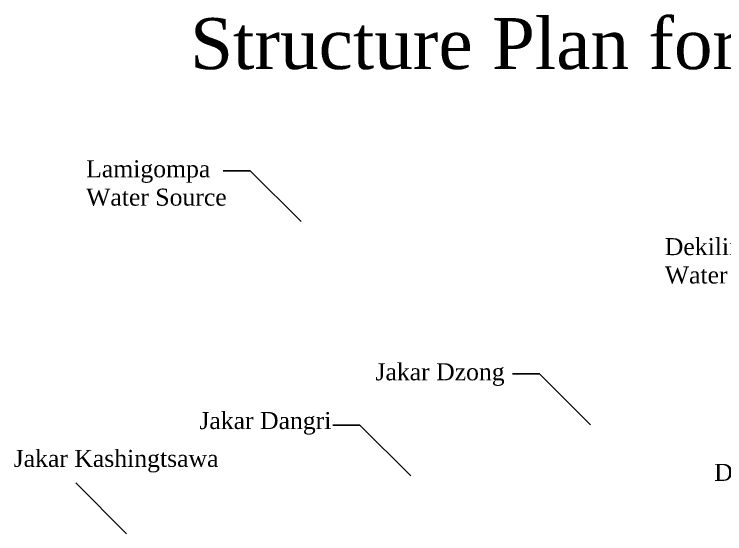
# Model space of a CAD drawing. Extents: x 13365 to 36625, y 86498 to 171760.
# Drawn here: x 13365 to 15454, y 88762 to 90290 of the extents above; entities that cross this region are included whole.
import ezdxf

# ---------------------------------------------------------------- set-up
doc = ezdxf.new("R2010")
doc.units = 0
doc.header["$LTSCALE"] = 5
doc.header["$MEASUREMENT"] = 0
doc.layers.add('text', color=7, linetype='Continuous')

msp = doc.modelspace()

# ---------------------------------------------------------------- linework, layer by layer
at = {"layer": 'text', "linetype": 'Continuous'}
for p, q in [((14059.1, 89829.5), (13979.5, 89829.5)), ((14208.7, 89679.9), (14059.1, 89829.5)), ((14909.4, 89232.8), (14829.8, 89232.8)), ((15059, 89083.2), (14909.4, 89232.8)), ((14381.2, 89082), (14301.6, 89082)), ((14530.8, 88932.4), (14381.2, 89082)), ((13695.7, 88762.5), (13546.1, 88912.1))]:
    msp.add_line(p, q, dxfattribs=at)

# ---------------------------------------------------------------- texts
at = {"layer": 'text', "linetype": 'Continuous', "attachment_point": 1}
for s, insert, char_height, width in [('{\\fTimes New Roman|b0|i0|c0|p18;Structure Plan for Bumthang}', (13882.3, 90278.4), 150, 2652.841), ('{\\fTimes New Roman|b0|i0|c0|p18;Lamigompa \\PWater Source}', (13576.7, 89860.3), 50, 749.176), ('{\\fTimes New Roman|b0|i0|c0|p18;Dekiling\\PWater Source}', (15277.3, 89631.5), 50, 749.176), ('{\\fTimes New Roman|b0|i0|c0|p18;Jakar Dzong}', (14427, 89263.6), 50, 749.176), ('{\\fTimes New Roman|b0|i0|c0|p18;Jakar Dangri}', (13909.5, 89120.4), 50, 749.176), ('{\\fTimes New Roman|b0|i0|c0|p18;Jakar Kashingtsawa}', (13363.7, 89009.1), 50, 623.518), ('{\\fTimes New Roman|b0|i0|c0|p18;Dekiling}', (15422.6, 88968.1), 50, 488.824)]:
    msp.add_mtext(s, dxfattribs=dict(at, insert=insert, char_height=char_height, width=width))

doc.saveas('drawing.dxf')
